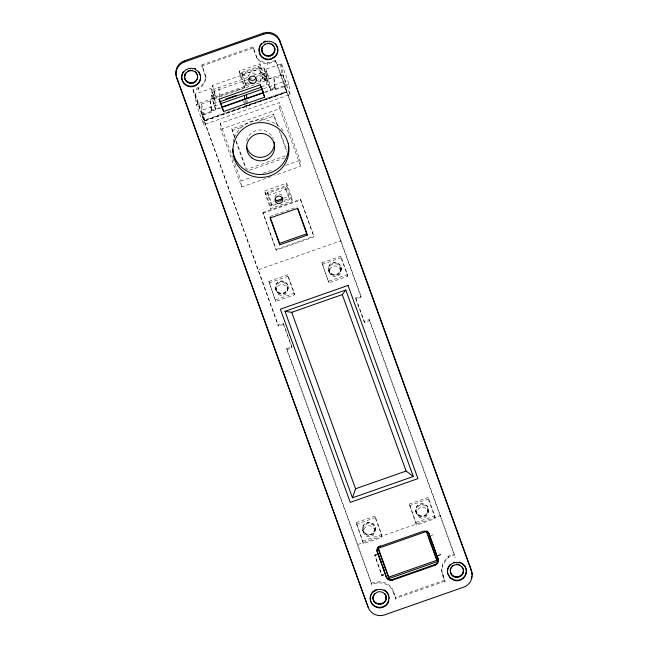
<?xml version="1.0" encoding="UTF-8"?>
<svg xmlns="http://www.w3.org/2000/svg" width="648" height="648" viewBox="0 0 648 648"><rect width="100%" height="100%" fill="white"/><g stroke="black" fill="none" stroke-linecap="round" stroke-linejoin="round"><path stroke-width="0.49" stroke-dasharray="3.24 2.43" d="M369.425 319.569L369.538 320.679L364.395 322.485L364.289 321.376L369.425 319.569L454.289 554.153L448.214 556.276L446.018 559.151A14.953 14.637 -5.7 0 0 442.292 573.342L444.868 580.106L445.095 582.325M454.289 554.153L454.402 555.263L448.327 557.385L446.132 560.261A14.953 14.637 -5.7 0 0 442.406 574.452L444.982 581.216L395.742 598.477L392.218 589.631A14.953 14.637 -5.7 0 0 378.975 582.9L371.677 584.18L286.837 349.669L286.724 348.559L291.867 346.753L283.379 323.295L278.243 325.102L278.348 326.211L283.492 324.405L283.379 323.295M245.365 84.216L249.245 80.19M193.323 91.975L193.104 89.756L200.451 86.597A14.953 14.637 -5.7 0 0 205.845 76.691L201.876 64.881L253.06 46.94L256.997 57.834L257.224 60.053M205.529 124.092L205.635 125.21L203.658 124.748L196.263 104.304L244.353 87.456L239.622 74.382L239.29 71.053L259.921 63.82L264.651 76.893L265.056 80.96M256.997 57.834C261.5 63.593 269.625 63.779 275.538 60.029L360.944 296.112L361.049 297.221L355.914 299.028L364.395 322.485M241.728 72.463L245.73 83.519L245.965 85.892L241.963 74.828L241.728 72.463L258.933 66.436L262.934 77.493L263.169 79.858L259.176 68.801L258.933 66.436M239.622 74.382L260.253 67.149L259.921 63.82M241.963 74.828L259.176 68.801M213.743 98.18L212.471 85.455L263.882 67.433L267.3 78.384L257.742 81.761M198.134 103.656L198.239 104.765L196.263 104.304L195.234 93.952L210.997 88.42L214.456 97.978L215.573 109.22L213.516 103.526L212.39 92.275M213.816 98.917L266.944 80.303L265.834 69.198L281.596 63.674L288.992 84.118L290.029 94.478L288.336 96.22L288.222 95.11M247.779 77.42L213.872 89.311L215.225 102.919M253.384 75.46L265.275 71.288L266.636 84.904M247.99 79.493L214.075 91.376L215.897 96.406L250.493 84.305M248.921 79.169L252.663 77.857M256.397 76.545L265.486 73.362L267.932 80.085L266.215 80.684L264.821 76.829L266.539 76.229M244.426 88.193L244.021 84.127L245.73 83.519M262.934 77.493L264.651 76.893M249.107 83.276L245.487 84.548L245.244 82.183M250.006 82.96L254.534 81.373M255.442 81.057L262.691 78.521L262.448 76.148M283.314 75.346L284.432 86.597L275.351 89.78L274.226 78.53L283.314 75.346L285.371 81.041L286.505 92.364L204.582 121.006L202.524 115.303L211.604 112.12L210.001 99.533L214.456 97.978M267.227 73.054L268.353 84.305L270.41 89.999L269.285 78.748L273.74 77.193L274.226 78.53M202.524 115.303L201.398 104.061L210.479 100.877L210.001 99.533M213.516 103.526L220.166 101.193M261.29 86.775L268.353 84.305M204.582 121.006L203.464 109.755L219.656 104.077M263.542 88.695L285.371 81.041M274.776 87.512L270.321 89.108L266.871 79.558M211.118 110.784L220.328 107.552M265.113 91.854L274.865 88.436L273.74 77.193M221.405 107.811L202.435 114.421L204.493 120.115L286.408 91.4L284.342 85.706M264.587 92.672L288.992 84.118M204.557 120.706L286.465 91.992L204.566 120.852M271.139 176.621L241.664 186.948L220.814 129.308L220.215 123.314L279.158 102.651L300.016 160.291L300.607 166.285L274.938 175.284M220.814 129.308L279.758 108.645L279.158 102.651M234.438 137.287L231.863 128.831L273.675 114.169L278.114 126.449M232.049 130.677L243.446 126.676M258.649 121.346L273.853 116.016L273.675 114.169M285.517 155.787L246.556 169.444L236.301 141.102M249.585 170.294L284.747 157.966M241.664 186.948L241.064 180.954L251.521 177.293M262.934 173.291L273.391 169.63M285.752 165.297L300.016 160.291M264.878 190.852L286.643 183.222L291.851 197.632L292.183 200.961L270.427 208.591L265.21 194.181L264.878 190.852L270.094 205.262L270.427 208.591M276.396 204.225L271.755 205.853L267.997 195.469L267.665 192.14L285.314 185.952L289.073 196.344L289.405 199.673L283.832 201.625M265.21 194.181L286.975 186.551L286.643 183.222M267.997 195.469L285.647 189.281L285.314 185.952M271.755 205.853L271.423 202.524L274.209 201.552M283.5 198.296L289.073 196.344M270.094 205.262L275.764 203.269M284.286 200.281L291.851 197.632M262.877 212.56L300.575 199.341L313.907 236.204L313.98 236.941L276.283 250.16L262.877 212.56L276.283 250.16M262.95 213.297L300.648 200.078L300.575 199.341M269.908 216.521L297.327 206.906M276.21 249.423L313.907 236.204M268.896 281.378L287.744 274.768L294.411 293.204L294.573 294.832L275.724 301.442L268.896 281.378L275.724 301.442M322.016 262.756L340.864 256.146L347.531 274.582L347.692 276.21L328.844 282.82L322.016 262.756L328.844 282.82M269.058 283.006L287.906 276.396L287.744 274.768M322.178 264.384L341.026 257.774L340.864 256.146M275.562 299.813L294.411 293.204M328.682 281.192L347.531 274.582M355.914 299.028L355.801 297.91L360.944 296.112M286.837 349.669L291.981 347.863L291.867 346.753M356.181 522.661L375.03 516.051L381.696 534.487L381.972 537.224L363.123 543.834L362.848 541.096L356.181 522.661L363.01 542.724M409.301 504.039L428.15 497.437L434.824 515.865L435.091 518.603L416.243 525.212L415.967 522.474L409.301 504.039L416.129 524.102M356.343 524.289L375.192 517.679L375.03 516.051M409.463 505.667L428.312 499.065L428.15 497.437M362.848 541.096L381.696 534.487M415.967 522.474L434.824 515.865M376.367 554.291L374.657 554.89L381.931 575.003L383.64 574.403M376.407 554.664L374.69 555.263L382.004 575.74L383.713 575.14M430.734 535.669L433.293 534.721M378.157 554.429L374.73 555.636L374.544 553.781M437.967 555.36L440.535 554.453M381.964 575.367L383.681 574.768M437.999 555.725L440.567 554.826L437.149 556.081M395.855 599.586L395.636 597.367L444.868 580.106M286.724 348.559L371.563 583.07L378.861 581.791A14.953 14.637 -5.7 0 1 392.113 588.522L393.749 591.989L394.041 594.564M242.206 75.5L248.686 75.565M361.049 297.221L275.643 61.139L267.762 63.901L264.838 63.617L261.193 62.273L257.11 58.944L253.166 48.049L201.99 65.991L205.959 77.8A14.953 14.637 -5.7 0 1 200.564 87.707L193.209 90.866L278.348 326.211M369.538 320.679L454.402 555.263M284.432 86.597L286.497 92.291L245.511 106.353M355.801 297.91L364.289 321.376M341.026 257.774L347.692 276.21M428.312 499.065L434.986 517.493M274.776 87.545L275.262 88.889M274.865 88.436L275.351 89.78M265.834 69.198L269.285 78.748M279.758 108.645L300.607 166.285M260.253 67.149L264.983 80.222L282.633 74.034L281.596 63.674M280.503 133.059L286.659 150.061M273.853 116.016L277.619 126.409M278.98 130.191L286.845 151.916M300.648 200.078L313.98 236.941M286.975 186.551L292.183 200.961M285.647 189.281L289.405 199.673M239.29 71.053L244.021 84.127M243.632 101.372L245.535 106.645M267.665 192.14L271.423 202.524M287.906 276.396L294.573 294.832M375.192 517.679L381.858 536.115M231.863 128.831L234.932 137.327M235.807 141.07L245.714 168.456M212.471 85.455L215.897 96.406M393.814 592.345L395.636 597.367M220.215 123.314L232.519 157.334M232.859 158.282L241.064 180.954M211.515 111.237L211.029 109.893L215.484 108.329L212.034 98.78L210.997 88.42M283.492 324.405L291.981 347.863M201.398 104.061L203.464 109.755M195.234 93.952L202.63 114.388L203.658 124.748L290.029 94.478L282.633 74.034L280.94 75.776L280.827 74.666M193.104 89.756L278.243 325.102M454.945 556.778L455.058 557.888M448.214 556.276L448.327 557.385M440.454 516.723L440.348 515.614L357.647 544.604L357.761 545.713M443.054 575.084L443.167 576.194M442.827 574.574L443.054 576.793M441.75 569.56L441.855 570.669M428.498 508.761L428.539 509.207M427.648 509.377L427.874 511.669M416.567 511.418L416.794 513.718M415.627 511.142L415.668 511.588M381.818 573.893L382.004 575.74M375.484 528.493A6.545 6.407 -5.7 0 1 365.715 534.163A6.545 6.407 -5.7 0 1 365.618 523.066A6.545 6.407 -5.7 0 1 375.484 528.493L375.524 528.938A6.545 6.407 -5.7 0 1 365.764 534.608A6.545 6.407 -5.7 0 1 365.666 523.511A6.545 6.407 -5.7 0 1 375.524 528.938M374.617 528.946A5.638 5.516 -5.7 0 1 366.209 533.831A5.638 5.516 -5.7 0 1 366.128 524.273A5.638 5.516 -5.7 0 1 374.617 528.946L374.852 531.239A5.638 5.516 -5.7 0 1 366.436 536.123A5.638 5.516 -5.7 0 1 366.355 526.565A5.638 5.516 -5.7 0 1 374.852 531.239M377.014 582.115L377.12 583.224M341.051 241.931L340.937 240.821L258.236 269.803L258.35 270.913M341.156 267.235L341.204 267.681M341.31 268.904A6.545 6.407 -5.7 0 1 331.274 274.104A6.545 6.407 -5.7 0 1 331.736 263.007A6.545 6.407 -5.7 0 1 341.31 268.904L341.358 269.341A6.545 6.407 -5.7 0 1 331.322 274.541A6.545 6.407 -5.7 0 1 331.776 263.453A6.545 6.407 -5.7 0 1 341.358 269.341M340.313 267.875L340.678 271.609A5.638 5.516 -5.7 0 1 332.035 276.08A5.638 5.516 -5.7 0 1 332.432 266.531A5.638 5.516 -5.7 0 1 340.678 271.609M371.563 583.07L371.79 585.29M363.35 529.084L363.577 531.384M362.394 528.655L362.443 529.1M329.192 268.912L329.549 272.646M328.236 268.442L328.285 268.88M328.39 270.103L328.439 270.548M280.568 64.039L281.605 74.39M275.538 60.029L275.756 62.248M267.648 62.791L267.875 65.011M288.149 286.489L288.19 286.934M287.291 287.048L287.518 289.34M263.882 67.433L265.226 80.903M259.929 73.159L260.99 83.778M253.06 46.94L253.279 49.159M276.105 288.425L276.332 290.717M275.157 288.093L275.206 288.53M247.026 100.31L247.496 105.041M245.908 100.197L246.281 103.963M246.378 104.903L246.848 109.609M244.976 101.031L245.163 102.902M239.452 89.173L239.525 89.91M218.805 87.577L219.769 97.249M210.479 100.877L211.604 112.12M205.821 75.776L206.04 77.995M201.876 64.881L202.103 67.1M198.239 87.95L198.466 90.169M248.516 76.529A3.815 3.734 -5.7 0 1 256.057 75.857M246.621 140.802A13.997 13.705 -5.7 0 1 273.318 138.583M274.946 196.887A3.815 3.734 -5.7 0 1 282.301 196.32M233.167 142.017A28.002 27.402 -5.7 0 1 234.098 138.534M234.406 137.7A28.002 27.402 -5.7 0 1 256.867 119.985A28.002 27.402 -5.7 0 1 283.322 130.969M213.411 94.851L211.702 95.45L213.095 99.306L214.804 98.707L213.411 94.851M278.454 294.386A5.638 5.516 -5.7 0 0 287.51 290.782A5.638 5.516 -5.7 0 0 279.823 284.918A5.638 5.516 -5.7 0 0 278.454 294.386M419.143 517.25A5.638 5.516 -5.7 0 0 427.955 513.103A5.638 5.516 -5.7 0 0 419.912 507.716A5.638 5.516 -5.7 0 0 419.143 517.25M331.808 273.788A5.638 5.516 -5.7 0 0 340.451 269.309A5.638 5.516 -5.7 0 0 332.197 264.238A5.638 5.516 -5.7 0 0 331.808 273.788M278.219 292.094A5.638 5.516 -5.7 0 0 287.275 288.49A5.638 5.516 -5.7 0 0 279.596 282.625A5.638 5.516 -5.7 0 0 278.219 292.094M418.908 514.957A5.638 5.516 -5.7 0 0 427.721 510.81A5.638 5.516 -5.7 0 0 419.685 505.424A5.638 5.516 -5.7 0 0 418.908 514.957M418.349 515.249A6.545 6.407 -5.7 0 0 428.587 510.438A6.545 6.407 -5.7 0 0 419.248 504.176A6.545 6.407 -5.7 0 0 418.349 515.249M418.397 515.687A6.545 6.407 -5.7 0 0 428.628 510.875A6.545 6.407 -5.7 0 0 419.297 504.622A6.545 6.407 -5.7 0 0 418.397 515.687M277.619 292.353A6.545 6.407 -5.7 0 0 288.133 288.166A6.545 6.407 -5.7 0 0 279.207 281.354A6.545 6.407 -5.7 0 0 277.619 292.353M277.66 292.799A6.545 6.407 -5.7 0 0 288.174 288.611A6.545 6.407 -5.7 0 0 279.256 281.799A6.545 6.407 -5.7 0 0 277.66 292.799"/><path stroke-width="0.97" d="M184.559 76.95L185.174 73.686L184.615 77.509L184.559 76.95C184.526 81.308 189.281 84.532 193.315 83.009A6.545 6.407 -5.7 0 0 197.308 74.82L195.332 71.539L197.308 74.82M274.817 48.835L274.874 49.386L274.46 47.199C275.708 50.601 274.072 54.772 270.532 55.947A6.545 6.407 -5.7 0 1 262.181 52.075L261.865 48.219L262.391 46.624L261.914 48.77L261.865 48.219M373.127 598.614L373.159 596.387C370.875 607.573 389.829 605.896 385.763 595.366A6.545 6.407 -5.7 0 0 384.985 593.884M386.087 599.23L386.119 597.002M450.903 567.729A6.545 6.407 -5.7 0 0 450.644 572.63C452.126 580.333 464.948 577.708 463.336 569.94L463.385 570.491L462.98 568.304M389.092 597.659L388.079 602.899A9.453 9.25 -5.7 0 1 374.269 606.236A9.453 9.25 -5.7 0 1 372.746 592.402L376.877 589.818A9.453 9.25 -5.7 0 1 387.69 593.649L388.727 595.836M261.824 50.439L261.768 49.888L262.124 51.524A6.545 6.407 -5.7 0 0 270.475 55.388L273.27 53.501L274.728 50.504L274.784 51.054M373.216 596.946L374.674 593.941L377.468 592.053A6.545 6.407 -5.7 0 1 385.819 595.925L386.176 597.561M373.07 598.055C373.394 605.305 384.969 605.807 386.03 598.671M450.644 572.63C452.571 578.648 462.283 577.854 463.247 571.609L463.296 572.16M352.463 497.818L355.558 488.77L291.73 312.328L284.999 311.324L352.463 497.818L413.294 476.491L345.829 289.996L284.999 311.324M388.873 600.072L388.022 602.34A9.453 9.25 -5.7 0 1 375.273 606.309A9.453 9.25 -5.7 0 1 371.272 593.827M185.231 74.245C187.013 70.543 192.262 69.409 195.388 72.09M262.448 47.174C264.708 42.16 272.784 42.485 274.517 47.75M291.73 312.328L342.282 294.605L345.829 289.996M373.937 590.83L372.697 591.851A9.453 9.25 -5.7 0 0 371.685 593.131M374.584 590.288L376.512 589.413M453.738 562.367L454.329 562.116M176.58 76.918A12.855 12.587 -5.7 0 1 184.413 60.823L263.444 33.121A12.855 12.587 -5.7 0 1 279.847 40.727L471.307 569.973A12.855 12.587 -5.7 0 1 472.019 574.825M184.526 61.933L263.55 34.231A12.855 12.587 -5.7 0 1 279.96 41.837L471.42 571.082A12.855 12.587 -5.7 0 1 463.587 587.177L384.556 614.879A12.855 12.587 -5.7 0 1 368.153 607.273L176.693 78.027A12.855 12.587 -5.7 0 1 184.526 61.933L184.413 60.823M261.679 88.168L264.692 97.16L223.568 111.569L219.081 99.176L260.213 84.758L261.419 88.112M225.812 99.055L236.196 95.418M261.33 87.221L220.207 101.639L219.081 99.176M220.604 103.745L261.646 89.359M222.353 108.224L222.224 106.888L263.347 92.47L261.29 86.775M263.396 92.915L222.272 107.333L223.568 111.569M276.064 200.896L282.569 198.62M279.75 244.806L279.604 243.332L307.022 233.717L307.168 235.2L279.75 244.806L270.054 218.003L297.473 208.389L307.168 235.2M355.558 488.77L406.11 471.047L413.294 476.491M377.322 552.388A4.836 4.73 -5.7 0 1 380.263 546.337L422.901 531.392A4.836 4.73 -5.7 0 1 429.073 534.252L438.089 559.184A4.836 4.73 -5.7 0 1 435.148 565.234L392.51 580.179A4.836 4.73 -5.7 0 1 386.338 577.319L377.249 551.65A4.836 4.73 -5.7 0 1 377.209 548.605M388.921 578.591L378.011 548.435L426.335 531.498L437.246 561.654L388.921 578.591L388.776 577.117L437.1 560.18L428.239 535.669M377.249 551.65L386.265 576.582A4.836 4.73 -5.7 0 0 392.437 579.442L435.067 564.497A4.836 4.73 -5.7 0 0 438.016 558.438L429 533.506A4.836 4.73 -5.7 0 0 428.425 532.413M184.964 79.145L184.907 78.586C186.089 81.867 190.002 83.624 193.258 82.458A6.545 6.407 -5.7 0 0 197.6 75.897M463.036 568.855C461.854 565.574 457.942 563.825 454.685 564.991A6.545 6.407 -5.7 0 0 450.692 573.18M194.465 68.307L195.55 68.866M198.879 71.766L200.459 75.435A9.453 9.25 -5.7 0 1 192.675 86.111L190.204 86.192A9.453 9.25 -5.7 0 1 181.683 76.918M388.525 594.977L387.634 593.098A9.453 9.25 -5.7 0 0 384.029 589.866M342.282 294.605L406.11 471.047M426.53 530.955L427.21 532.842M260.213 84.758L264.692 97.16M297.991 208.761L306.69 232.794M270.24 217.445L279.604 243.332M222.224 106.888L220.166 101.193L220.296 102.522M378.205 547.9L388.776 577.117M379.404 557.345L378.116 554.064M380.068 559.175L381.721 563.744M382.377 565.574L384.361 571.058M176.928 77.873L368.153 607.273M388.67 595.285L389.148 598.217M471.307 569.973L471.42 571.082M462.202 566.814L462.259 567.373M462.713 573.205L462.769 573.755M461.781 574.606L461.838 575.165M459.626 564.667L459.683 565.226M460.234 575.87L460.291 576.428M458.063 564.716L458.006 564.157L456.297 564.076L456.354 564.635M458.995 576.493L459.043 577.052M457.626 576.785L457.682 577.344M455.617 576.769L455.674 577.327M453.989 576.258L454.046 576.817M452.555 575.351L452.612 575.91M451.413 574.112L451.47 574.671M438.016 558.438L438.089 559.184M435.067 564.497L435.148 565.234M429 533.506L429.073 534.252M392.437 579.442L392.51 580.179M386.265 576.582L386.338 577.319M385.763 595.366L385.819 595.925M380.19 545.592L380.263 546.337M385.503 600.267L385.552 600.826M384.572 601.676L384.62 602.227M383.3 602.794L383.357 603.353M381.777 603.563L381.834 604.114M380.416 603.855L380.473 604.406M378.4 603.839L378.456 604.39M376.772 603.329L376.828 603.879M374.617 593.39L374.674 593.941M375.346 602.421L375.394 602.972M373.685 594.791L373.742 595.35M374.204 601.182L374.252 601.733M373.426 599.692L373.483 600.25M279.847 40.727L279.96 41.837M273.748 46.267L272.549 44.469L272.606 45.028M274.201 52.099L274.258 52.65M273.27 53.501L273.326 54.059M271.115 43.562L271.172 44.121M271.998 54.626L272.055 55.177M269.487 43.052L269.544 43.61M270.475 55.388L270.532 55.947M267.786 42.971L267.843 43.529M264.87 43.951L264.927 44.51M263.444 33.121L263.55 34.231M262.124 51.524L262.181 52.075M263.347 92.47L263.485 93.806M246.467 94.681L246.839 98.431M244.418 95.402L244.79 99.152M196.474 72.778L196.53 73.329M192.278 70.122L192.326 70.672M193.258 82.458L193.315 83.009M190.569 70.041L190.625 70.592M191.589 82.814L191.646 83.365M188.9 70.397L188.957 70.948M189.888 82.733L189.937 83.284M187.653 71.021L187.709 71.572M188.26 82.223L188.317 82.774M186.106 72.284L186.162 72.835M186.827 81.316L186.883 81.867M185.684 80.077L185.741 80.627M184.648 75.281L184.704 75.84M471.825 576.461A12.855 12.587 -5.7 0 1 471.412 578.057M451.834 566.32A6.545 6.407 -5.7 0 1 453.106 565.194M465.394 566.984A9.453 9.25 -5.7 0 1 454.507 579.992L450.247 577.66L447.76 573.545A9.453 9.25 -5.7 0 1 450.117 564.57M459.221 562.043A9.453 9.25 -5.7 0 1 461.506 562.942M462.21 563.363A9.453 9.25 -5.7 0 1 463.482 564.384M464.041 564.967A9.453 9.25 -5.7 0 1 465.005 566.279M275.416 43.732A9.453 9.25 -5.7 0 1 275.222 56.238L271.058 58.774A9.453 9.25 -5.7 0 1 260.302 54.805L258.9 50.22L260.034 45.554A9.453 9.25 -5.7 0 1 261.476 43.586M263.396 42.055A9.453 9.25 -5.7 0 1 265.648 41.059M181.732 76.108A9.453 9.25 -5.7 0 1 183.457 71.62M377.444 548.03A4.836 4.73 -5.7 0 1 378.57 546.548M427.073 531.125A4.836 4.73 -5.7 0 1 428.036 531.927M255.968 77.784A3.815 3.734 -5.7 0 1 250.274 79.834L249.512 79.21A3.815 3.734 -5.7 0 1 248.937 78.416M274.201 142.05A13.997 13.705 -5.7 0 1 262.327 157.205A13.997 13.705 -5.7 0 1 246.524 146.14M282.504 197.276A3.815 3.734 -5.7 0 1 275.092 198.815M288.376 143.321A28.002 27.402 -5.7 0 1 263.517 174.385A28.002 27.402 -5.7 0 1 232.721 149.162M259.208 48.365L259.346 53.152L260.358 55.355A9.453 9.25 -5.7 0 0 271.107 59.324L275.279 56.797A9.453 9.25 -5.7 0 0 273.942 42.946A9.453 9.25 -5.7 0 0 260.091 46.105L259.208 48.365M454.386 562.667L452.11 563.622A9.453 9.25 -5.7 0 0 447.817 574.096L450.303 578.21L454.564 580.551A9.453 9.25 -5.7 0 0 466.301 572.654A9.453 9.25 -5.7 0 0 456.824 562.318L454.386 562.667M348.041 285.444L280.357 309.177L350.244 502.37L417.936 478.637L348.041 285.444M192.723 86.662L190.261 86.751A9.453 9.25 -5.7 0 1 181.983 75.468A9.453 9.25 -5.7 0 1 194.522 68.858L198.499 71.636L200.516 75.994A9.453 9.25 -5.7 0 1 192.723 86.662M250.59 83.017A3.815 3.734 -5.7 0 0 256.454 80.004A3.815 3.734 -5.7 0 0 250.881 76.545A3.815 3.734 -5.7 0 0 250.59 83.017M251.926 157.893A13.997 13.705 -5.7 0 0 274.485 149.105A13.997 13.705 -5.7 0 0 255.523 134.403A13.997 13.705 -5.7 0 0 251.926 157.893M244.725 172.433A28.002 27.402 -5.7 0 0 288.797 152.474A28.002 27.402 -5.7 0 0 249.269 125.145A28.002 27.402 -5.7 0 0 244.725 172.433M277.263 203.164A3.815 3.734 -5.7 0 0 282.731 199.495A3.815 3.734 -5.7 0 0 276.777 196.709A3.815 3.734 -5.7 0 0 277.263 203.164"/></g></svg>
